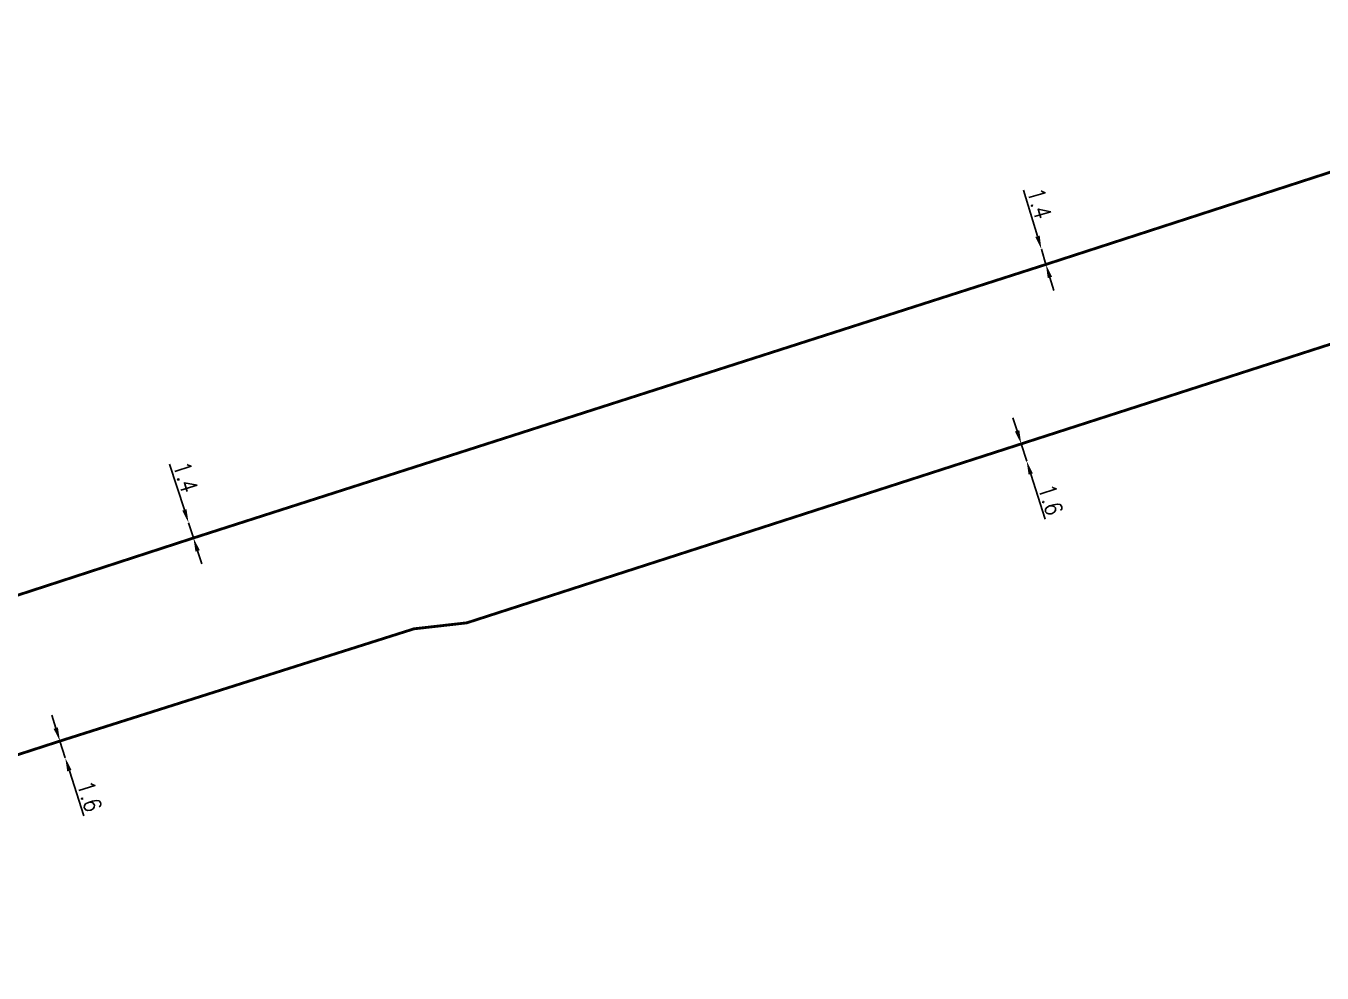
# Model space of a CAD drawing. Header units: millimetres. Extents: x 100882 to 102000, y 121995 to 123000.
# Drawn here: x 101583 to 101697.5, y 122002.6 to 122086.3 of the extents above; entities that cross this region are included whole.
import ezdxf

# ---------------------------------------------------------------- set-up
doc = ezdxf.new("R2010")
doc.units = ezdxf.units.MM
doc.header["$PDMODE"] = 34
doc.linetypes.add('L_25_AP', pattern=[2000, 1000, 1000])
doc.layers.get('DEFPOINTS').update_dxf_attribs({"linetype": 'CONTINUOUS'})
doc.layers.add('L_150', color=1, linetype='CONTINUOUS')
doc.styles.get("Standard").update_dxf_attribs({"font": 'romans.shx', "width": 0.85})
doc.dimstyles.get("Standard").update_dxf_attribs({"dimtxt": 1.5, "dimasz": 1.2, "dimexe": 0.625, "dimexo": 0.625, "dimgap": 0.25, "dimtad": 1, "dimdec": 1, "dimzin": 0, "dimdsep": 46, "dimtxsty": 'Standard', "dimcen": -0.5, "dimadec": 0, "dimazin": 0, "dimtfac": 1, "dimtdec": 1, "dimtmove": 0, "dimatfit": 3, "dimfxl": 0, "dimtolj": 1, "dimtzin": 0, "dimarcsym": 0})

# ---------------------------------------------------------------- blocks, each defined once
blk = doc.blocks.new('*D575')
at = {"layer": 'DEFPOINTS', "color": 0, "linetype": 'Continuous', "transparency": 16777216}
for p in [(101672.68, 122066.57), (101672.68, 122066.57), (101673.08, 122065.23)]:
    blk.add_point(p, dxfattribs=at)
at = {"layer": 'L_150', "color": 0, "linetype": 'Continuous', "lineweight": -2, "transparency": 16777216}
for p, q in [((101672.33, 122067.72), (101671.11, 122071.79)), ((101673.08, 122065.23), (101672.68, 122066.57)), ((101673.43, 122064.08), (101673.77, 122062.93))]:
    blk.add_line(p, q, dxfattribs=at)
at = {"layer": 'L_150', "color": 0, "linetype": 'Continuous', "transparency": 16777216}
for points in [[(101672.53, 122067.78), (101672.14, 122067.66), (101672.68, 122066.57)], [(101673.62, 122064.14), (101673.24, 122064.02), (101673.08, 122065.23)]]:
    blk.add_solid(points, dxfattribs=at)
at = {"layer": 'L_150', "color": 0, "linetype": 'Continuous', "transparency": 16777216, "insert": (101672.51, 122070.62), "char_height": 1.5, "attachment_point": 5, "rotation": 286.7408}
blk.add_mtext('\\A1;1.4', dxfattribs=at)
blk = doc.blocks.new('*D576')
at = {"layer": 'DEFPOINTS', "color": 0, "linetype": 'Continuous', "transparency": 16777216}
for p in [(101597.35, 122042.39), (101597.35, 122042.39), (101597.78, 122041.05)]:
    blk.add_point(p, dxfattribs=at)
at = {"layer": 'L_150', "color": 0, "linetype": 'Continuous', "lineweight": -2, "transparency": 16777216}
for p, q in [((101596.98, 122043.53), (101595.67, 122047.57)), ((101597.78, 122041.05), (101597.35, 122042.39)), ((101598.15, 122039.91), (101598.51, 122038.77))]:
    blk.add_line(p, q, dxfattribs=at)
at = {"layer": 'L_150', "color": 0, "linetype": 'Continuous', "transparency": 16777216}
for points in [[(101597.17, 122043.59), (101596.79, 122043.47), (101597.35, 122042.39)], [(101598.34, 122039.97), (101597.96, 122039.85), (101597.78, 122041.05)]]:
    blk.add_solid(points, dxfattribs=at)
at = {"layer": 'L_150', "color": 0, "linetype": 'Continuous', "transparency": 16777216, "insert": (101597.09, 122046.43), "char_height": 1.5, "attachment_point": 5, "rotation": 287.8764}
blk.add_mtext('\\A1;1.4', dxfattribs=at)
blk = doc.blocks.new('*D577')
at = {"layer": 'DEFPOINTS', "color": 0, "linetype": 'Continuous', "transparency": 16777216}
for p in [(101585.99, 122023.1), (101586.46, 122021.62), (101586.46, 122021.62)]:
    blk.add_point(p, dxfattribs=at)
at = {"layer": 'L_150', "color": 0, "linetype": 'Continuous', "lineweight": -2, "transparency": 16777216}
for p, q in [((101585.62, 122024.24), (101585.26, 122025.39)), ((101585.99, 122023.1), (101586.46, 122021.62)), ((101586.82, 122020.48), (101588.1, 122016.49))]:
    blk.add_line(p, q, dxfattribs=at)
at = {"layer": 'L_150', "color": 0, "linetype": 'Continuous', "transparency": 16777216}
for points in [[(101585.81, 122024.31), (101585.43, 122024.18), (101585.99, 122023.1)], [(101587.01, 122020.54), (101586.63, 122020.42), (101586.46, 122021.62)]]:
    blk.add_solid(points, dxfattribs=at)
at = {"layer": 'L_150', "color": 0, "linetype": 'Continuous', "transparency": 16777216, "insert": (101588.6, 122018.22), "char_height": 1.5, "attachment_point": 5, "rotation": 287.7327}
blk.add_mtext('\\A1;1.6', dxfattribs=at)
blk = doc.blocks.new('*D578')
at = {"layer": 'DEFPOINTS', "color": 0, "linetype": 'Continuous', "transparency": 16777216}
for p in [(101670.9, 122049.37), (101671.38, 122047.85), (101671.38, 122047.85)]:
    blk.add_point(p, dxfattribs=at)
at = {"layer": 'L_150', "color": 0, "linetype": 'Continuous', "lineweight": -2, "transparency": 16777216}
for p, q in [((101670.54, 122050.52), (101670.17, 122051.66)), ((101670.9, 122049.37), (101671.38, 122047.85)), ((101671.74, 122046.7), (101673, 122042.71))]:
    blk.add_line(p, q, dxfattribs=at)
at = {"layer": 'L_150', "color": 0, "linetype": 'Continuous', "transparency": 16777216}
for points in [[(101670.73, 122050.58), (101670.34, 122050.46), (101670.9, 122049.37)], [(101671.93, 122046.76), (101671.55, 122046.64), (101671.38, 122047.85)]]:
    blk.add_solid(points, dxfattribs=at)
at = {"layer": 'L_150', "color": 0, "linetype": 'Continuous', "transparency": 16777216, "insert": (101673.5, 122044.43), "char_height": 1.5, "attachment_point": 5, "rotation": 287.5019}
blk.add_mtext('\\A1;1.6', dxfattribs=at)

msp = doc.modelspace()

# ---------------------------------------------------------------- linework, layer by layer
at = {"layer": 'L_150', "linetype": 'L_25_AP', "const_width": 0.25, "flags": 128}
msp.add_lwpolyline([(101359.54, 122092.14), (101360.16, 122092), (101361.31, 122089.53), (101361.31, 122089.53), (101361.31, 122089.53), (101362.29, 122089.3), (101375.68, 122086.17), (101384.95, 122083.54), (101399.55, 122077.83), (101399.55, 122077.83), (101420.96, 122068.83), (101420.96, 122068.83), (101420.96, 122068.83), (101430.11, 122064.46), (101449.62, 122055.14), (101457.82, 122051.23), (101457.82, 122051.23), (101457.82, 122051.23), (101499.46, 122034.38), (101499.46, 122034.38), (101505.47, 122031.77), (101505.94, 122030.34), (101508.65, 122029.16), (101509.47, 122028.81), (101509.47, 122028.81), (101510.84, 122029.44), (101511.07, 122029.34), (101514.19, 122027.99), (101526.21, 122022.93), (101526.21, 122022.93, 0.106002), (101535.25, 122021.52), (101535.25, 122021.52), (101538.25, 122021.65), (101597.78, 122041.05), (101597.78, 122041.05), (101597.78, 122041.05), (101597.78, 122041.05), (101597.78, 122041.05), (101597.78, 122041.05), (101597.78, 122041.05), (101597.78, 122041.05), (101673.08, 122065.23), (101708.46, 122076.72), (101708.46, 122076.72), (101708.46, 122076.72), (101723.53, 122081.58), (101769.07, 122096.26), (101769.07, 122096.26), (101838.49, 122118.67), (101863.61, 122126.8), (101959.66, 122158.64), (101959.66, 122158.64), (102000, 122171.55)], format="xyb", dxfattribs=at)
msp.add_lwpolyline([(101547.37, 122002.71), (101549.17, 122008.28), (101550.02, 122010.9), (101551.29, 122011.84), (101585.99, 122023.1), (101585.99, 122023.1), (101617.26, 122033.02), (101621.93, 122033.55), (101670.9, 122049.37), (101714.97, 122063.59), (101716.53, 122064.09), (101812.16, 122094.4), (101870.95, 122113.1), (101870.95, 122113.1), (101976.17, 122146.48), (101976.17, 122146.48), (102000, 122153.99)], dxfattribs=at)

# ---------------------------------------------------------------- dimensions: what is measured, and where the dimension line sits
at = {"layer": 'L_150', "linetype": 'Continuous'}
for base, p1, p2, angle, picture, middle in [((101672.68, 122066.57), (101673.08, 122065.23), (101672.68, 122066.57), 286.7408, '*D575', (101671.55, 122070.33)), ((101671.38, 122047.85), (101670.9, 122049.37), (101671.38, 122047.85), 107.5019, '*D578', (101672.55, 122044.13)), ((101597.35, 122042.39), (101597.78, 122041.05), (101597.35, 122042.39), 287.8764, '*D576', (101596.14, 122046.12)), ((101586.46, 122021.62), (101585.99, 122023.1), (101586.46, 122021.62), 107.7327, '*D577', (101587.65, 122017.92))]:
    dim = msp.add_linear_dim(base=base, p1=p1, p2=p2, angle=angle, dimstyle='Standard', dxfattribs=at)
    dim.commit()
    dim.dimension.update_dxf_attribs({"geometry": picture, "text_midpoint": middle, "dimtype": 160})

doc.saveas('drawing.dxf')
